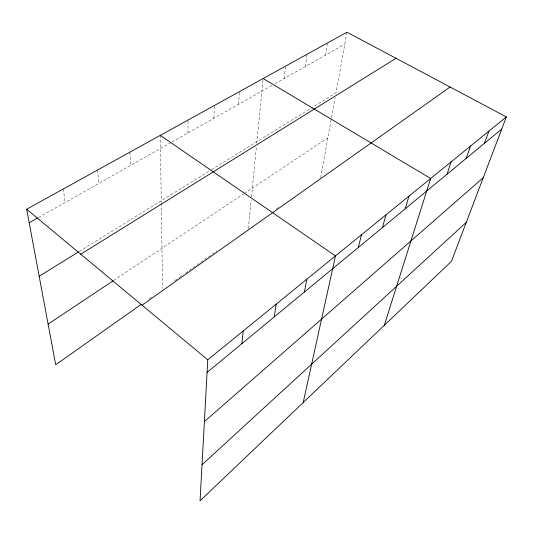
<?xml version="1.0" encoding="UTF-8"?>
<svg xmlns="http://www.w3.org/2000/svg" width="533" height="533" viewBox="0 0 533 533"><rect width="100%" height="100%" fill="white"/><g stroke="black" fill="none" stroke-linecap="round" stroke-linejoin="round"><path stroke-width="0.4" stroke-dasharray="2.67 2" d="M187.909 132.977L188.136 119.992M213.88 118.279L214.479 105.427M238.518 104.348L239.45 91.629M248.385 228.61L251.19 200.095M251.503 196.904L256.453 146.588M256.773 143.29L263.142 78.538M284.156 78.524L285.661 66.092M305.336 66.545L307.088 54.253M325.523 55.119L327.495 42.973M320.693 177.502L331.393 118.333M331.539 117.52L335.15 97.552M346.963 32.213L336.017 92.769L312.052 107.586M149.22 298.7L151.892 296.814M174.724 280.671L178.768 277.813M179.441 277.34L183.485 274.482M185.511 273.056L216.858 250.896M276.147 208.989L280.098 206.198M113.622 280.478L243.541 193.985M244.221 193.539L327.862 137.86M79.344 251.409L210.089 170.6M211.488 169.734L311.359 108.012M38.523 217.491L171.313 142.364M172.032 141.958L271.957 85.427M274.828 83.801L344.791 44.219M63.274 188.988L65.113 202.447M97.619 170.007L98.845 183.359M129.899 152.172L130.578 165.41M160.293 135.375L161.292 202.407M161.306 203.22L162.585 288.42"/><path stroke-width="0.8" d="M506.35 116.927L207.763 359.802L200.062 500.787L451.458 261.343L506.35 116.927L346.963 32.213L26.65 209.229L55.705 364.792L141.192 304.376M241.875 343.678L243.221 330.96M274.248 316.942L276.154 304.17M304.436 292.004L306.828 279.219M303.197 402.555L335.464 255.927L160.293 135.375M358.336 247.492L361.494 234.753M382.481 227.544L385.945 214.866M405.233 208.749L408.964 196.144M384.266 325.337L430.664 178.488L263.142 78.538M447.007 174.251L451.165 161.819M466.228 158.374L470.552 146.049M484.444 143.324L488.921 131.105M202.034 464.723L466.262 222.401M204.386 421.59L483.258 177.689M207.071 372.42L501.746 129.039M142.038 305.162L450.085 87.026M48.103 324.091L112.929 280.938M80.749 254.208L396.019 58.29M39.169 276.241L78.651 251.836M29.182 222.774L37.803 217.897M26.65 209.229L207.763 359.802"/></g></svg>
